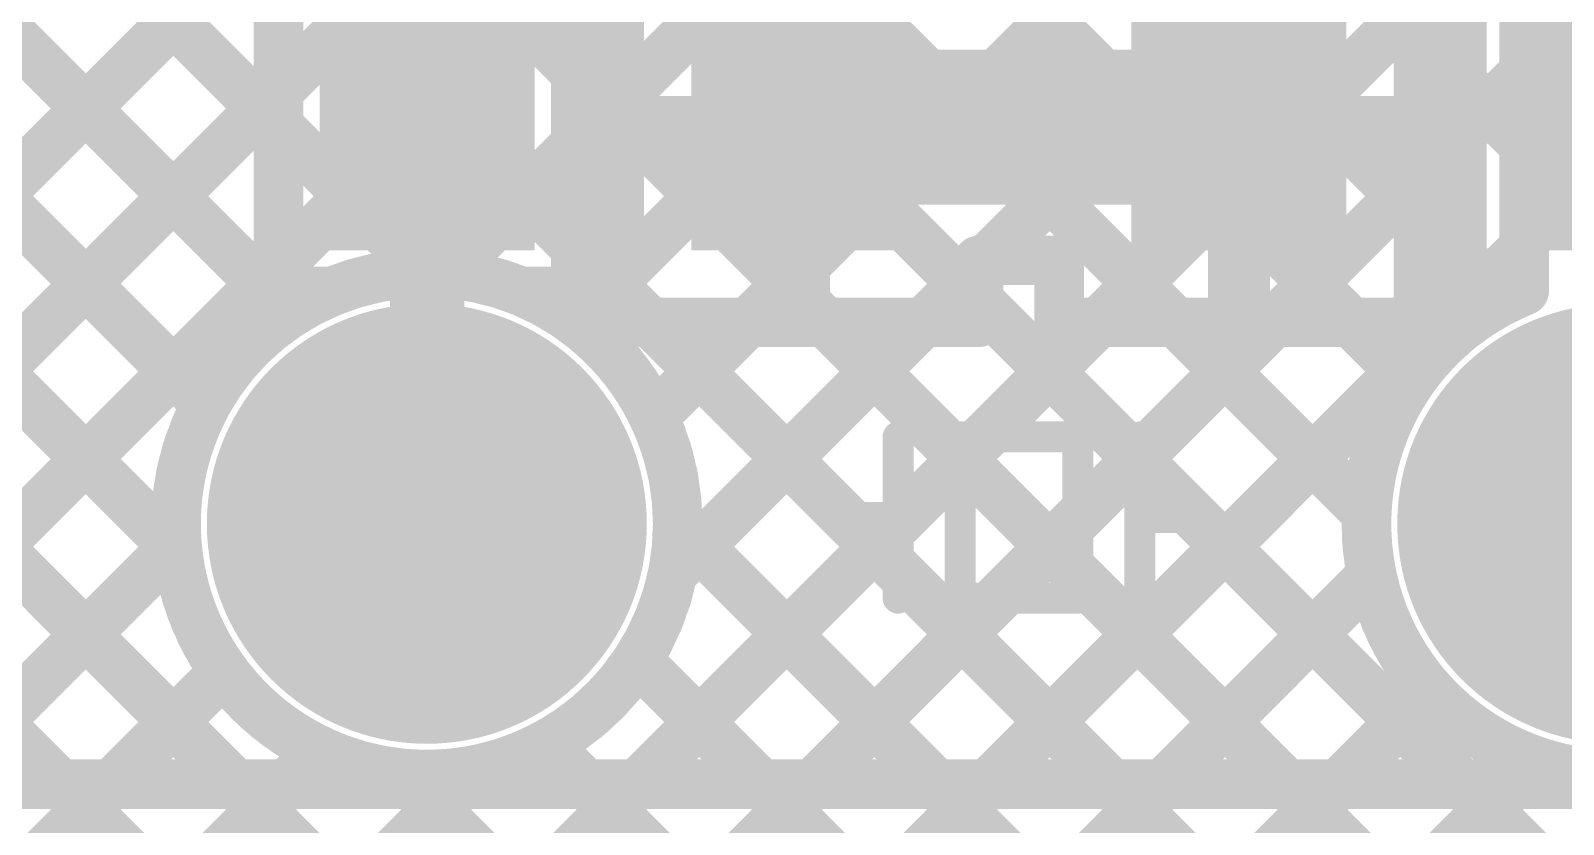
# Model space of a CAD drawing. Header units: millimetres. Extents: x -0.01 to 3.73, y -0.01 to 3.05.
# Drawn here: x 1.14 to 1.3874, y 1.6685 to 1.7966 of the extents above; entities that cross this region are included whole.
import ezdxf

# ---------------------------------------------------------------- set-up
doc = ezdxf.new("R2010")
doc.units = ezdxf.units.MM
doc.header["$MEASUREMENT"] = 0
for name, color, linetype in [('BottomLayer', 5, 'Continuous'), ('BottomPaste', 16, 'Continuous'), ('BottomSolder', 6, 'Continuous'), ('MultiLayer', 9, 'Continuous'), ('PadHoleLayer', 156, 'Continuous'), ('TopLayer', 1, 'Continuous'), ('TopOverlay', 2, 'Continuous'), ('TopSolder', 216, 'Continuous')]:
    doc.layers.add(name, color=color, linetype=linetype)

# ---------------------------------------------------------------- blocks, each defined once
blk = doc.blocks.new('HC_49S_2P_4')
at = {"layer": 'BottomLayer'}
h = blk.add_hatch(color=5, dxfattribs=at)
edge = h.paths.add_edge_path()
edge.add_arc((-0.09606, 0), 0.0315, 0, 360)
h = blk.add_hatch(color=5, dxfattribs=at)
edge = h.paths.add_edge_path()
edge.add_arc((0.09606, 0), 0.0315, 0, 360)
at = {"layer": 'BottomSolder'}
h = blk.add_hatch(color=6, dxfattribs=at)
edge = h.paths.add_edge_path()
edge.add_arc((-0.09606, 0), 0.0355, 0, 360)
h = blk.add_hatch(color=6, dxfattribs=at)
edge = h.paths.add_edge_path()
edge.add_arc((0.09606, 0), 0.0355, 0, 360)
at = {"layer": 'MultiLayer'}
h = blk.add_hatch(color=9, dxfattribs=at)
edge = h.paths.add_edge_path()
edge.add_arc((-0.09606, 0), 0.0315, 0, 360)
h = blk.add_hatch(color=9, dxfattribs=at)
edge = h.paths.add_edge_path()
edge.add_arc((0.09606, 0), 0.0315, 0, 360)
at = {"layer": 'PadHoleLayer'}
h = blk.add_hatch(color=156, dxfattribs=at)
edge = h.paths.add_edge_path()
edge.add_arc((-0.09606, 0), 0.01772, 0, 360)
h = blk.add_hatch(color=156, dxfattribs=at)
edge = h.paths.add_edge_path()
edge.add_arc((0.09606, 0), 0.01772, 0, 360)
at = {"layer": 'TopLayer'}
h = blk.add_hatch(color=1, dxfattribs=at)
edge = h.paths.add_edge_path()
edge.add_arc((-0.09606, 0), 0.0315, 0, 360)
h = blk.add_hatch(color=1, dxfattribs=at)
edge = h.paths.add_edge_path()
edge.add_arc((0.09606, 0), 0.0315, 0, 360)
at = {"layer": 'TopSolder'}
h = blk.add_hatch(color=216, dxfattribs=at)
edge = h.paths.add_edge_path()
edge.add_arc((-0.09606, 0), 0.0355, 0, 360)
h = blk.add_hatch(color=216, dxfattribs=at)
edge = h.paths.add_edge_path()
edge.add_arc((0.09606, 0), 0.0355, 0, 360)
at = {"layer": 'TopOverlay', "const_width": 0.005}
for points in [[(0.155, 0.095, -0.384798), (0.22276, 0.01301)], [(0.22276, -0.01301, -0.384798), (0.155, -0.095)]]:
    blk.add_lwpolyline(points, format="xyb", dxfattribs=at)
for points in [[(-0.019, 0.012), (-0.019, -0.014)], [(0.01, 0.012), (-0.009, 0.012)], [(-0.009, 0.012), (-0.009, -0.014)], [(0.01, 0.012), (0.01, -0.014)], [(0.02, 0.012), (0.02, -0.014)], [(-0.019, -0.001), (-0.029, -0.001)], [(0.03, -0.001), (0.02, -0.001)], [(0.01, -0.014), (-0.009, -0.014)]]:
    blk.add_lwpolyline(points, dxfattribs=at)
at = {"layer": 'TopOverlay', "const_width": 0.0025}
for points in [[(-0.02025, 0.012, 1), (-0.01775, 0.012, 1)], [(-0.01025, 0.012, 1), (-0.00775, 0.012, 1)], [(-0.01025, 0.012, 1), (-0.00775, 0.012, 1)], [(0.00875, 0.012, 1), (0.01125, 0.012, 1)], [(0.00875, 0.012, 1), (0.01125, 0.012, 1)], [(0.01875, 0.012, 1), (0.02125, 0.012, 1)], [(-0.03025, -0.001, 1), (-0.02775, -0.001, 1)], [(-0.02025, -0.001, 1), (-0.01775, -0.001, 1)], [(0.01875, -0.001, 1), (0.02125, -0.001, 1)], [(0.02875, -0.001, 1), (0.03125, -0.001, 1)], [(-0.02025, -0.014, 1), (-0.01775, -0.014, 1)], [(-0.01025, -0.014, 1), (-0.00775, -0.014, 1)], [(-0.01025, -0.014, 1), (-0.00775, -0.014, 1)], [(0.00875, -0.014, 1), (0.01125, -0.014, 1)], [(0.00875, -0.014, 1), (0.01125, -0.014, 1)], [(0.01875, -0.014, 1), (0.02125, -0.014, 1)]]:
    blk.add_lwpolyline(points, format="xyb", close=True, dxfattribs=at)
blk = doc.blocks.new('C___0603_B_158')
at = {"layer": 'BottomLayer'}
for points in [[(-0.045, -0.0175), (-0.045, 0.0175), (-0.015, 0.0175), (-0.015, -0.0175)], [(0.015, -0.0175), (0.015, 0.0175), (0.045, 0.0175), (0.045, -0.0175)]]:
    blk.add_hatch(color=5, dxfattribs=at).paths.add_polyline_path(points)
at = {"layer": 'BottomPaste'}
for points in [[(-0.045, -0.0175), (-0.045, 0.0175), (-0.015, 0.0175), (-0.015, -0.0175)], [(0.015, -0.0175), (0.015, 0.0175), (0.045, 0.0175), (0.045, -0.0175)]]:
    blk.add_hatch(color=16, dxfattribs=at).paths.add_polyline_path(points)
at = {"layer": 'BottomSolder'}
for points in [[(-0.04736, -0.01986), (-0.04736, 0.01986), (-0.01264, 0.01986), (-0.01264, -0.01986)], [(0.01264, -0.01986), (0.01264, 0.01986), (0.04736, 0.01986), (0.04736, -0.01986)]]:
    blk.add_hatch(color=6, dxfattribs=at).paths.add_polyline_path(points)
blk = doc.blocks.new('C___0603_B_159')
at = {"layer": 'BottomLayer'}
for points in [[(-0.045, -0.0175), (-0.045, 0.0175), (-0.015, 0.0175), (-0.015, -0.0175)], [(0.015, -0.0175), (0.015, 0.0175), (0.045, 0.0175), (0.045, -0.0175)]]:
    blk.add_hatch(color=5, dxfattribs=at).paths.add_polyline_path(points)
at = {"layer": 'BottomPaste'}
for points in [[(-0.045, -0.0175), (-0.045, 0.0175), (-0.015, 0.0175), (-0.015, -0.0175)], [(0.015, -0.0175), (0.015, 0.0175), (0.045, 0.0175), (0.045, -0.0175)]]:
    blk.add_hatch(color=16, dxfattribs=at).paths.add_polyline_path(points)
at = {"layer": 'BottomSolder'}
for points in [[(-0.04736, -0.01986), (-0.04736, 0.01986), (-0.01264, 0.01986), (-0.01264, -0.01986)], [(0.01264, -0.01986), (0.01264, 0.01986), (0.04736, 0.01986), (0.04736, -0.01986)]]:
    blk.add_hatch(color=6, dxfattribs=at).paths.add_polyline_path(points)

msp = doc.modelspace()

# ---------------------------------------------------------------- linework, layer by layer
at = {"layer": 'BottomLayer'}
for points, const_width in [([(0.944, 1.87576), (1.14476, 1.675)], 0.008), ([(1.203, 1.782), (1.203, 1.872)], 0.012), ([(1.03691, 1.7003), (1.188, 1.85139)], 0.008), ([(1.117, 1.84418), (1.18, 1.78118)], 0.008), ([(1.2665, 1.7835), (1.2665, 1.8245)], 0.025), ([(1.05105, 1.68616), (1.188, 1.82311)], 0.008), ([(1.235, 1.7495), (1.235, 1.8125)], 0.008), ([(1.364, 1.7495), (1.364, 1.8125)], 0.008), ([(1.12214, 1.81076), (1.18191, 1.75098)], 0.008), ([(1.335, 1.781), (1.335, 1.8085)], 0.01), ([(1.18, 1.7545), (1.18, 1.8075)], 0.008), ([(1.228, 1.7545), (1.228, 1.8075)], 0.008), ([(1.371, 1.7545), (1.371, 1.8075)], 0.008), ([(1.07562, 1.80071), (1.16367, 1.71265)], 0.008), ([(1.10841, 1.7962), (1.16833, 1.73629)], 0.008), ([(1.364, 1.79517), (1.371, 1.78817)], 0.008), ([(1.264, 1.781), (1.2665, 1.7835)], 0.025), ([(1.228, 1.78975), (1.235, 1.78275)], 0.008), ([(1.264, 1.781), (1.335, 1.781)], 0.025), ([(1.05878, 1.78927), (1.17304, 1.675)], 0.008), ([(1.06818, 1.675), (1.18, 1.78682)], 0.008), ([(1.228, 1.77825), (1.235, 1.78525)], 0.008), ([(1.203, 1.782), (1.204, 1.781)], 0.012), ([(1.20397, 1.78097), (1.204, 1.781)], 0.012), ([(1.20397, 1.71703), (1.20397, 1.78097)], 0.012), ([(1.239, 1.781), (1.264, 1.781)], 0.01), ([(1.264, 1.7535), (1.264, 1.781)], 0.01), ([(1.335, 1.781), (1.36, 1.781)], 0.01), ([(1.335, 1.7535), (1.335, 1.781)], 0.01), ([(1.364, 1.77283), (1.371, 1.77983)], 0.008), ([(1.364, 1.76689), (1.371, 1.75989)], 0.008), ([(1.228, 1.76147), (1.235, 1.75447)], 0.008), ([(1.09646, 1.675), (1.18, 1.75854)], 0.008), ([(1.293, 1.7495), (1.293, 1.7595)], 0.008), ([(1.293, 1.7595), (1.306, 1.7595)], 0.008), ([(1.306, 1.7495), (1.306, 1.7595)], 0.008), ([(1.22777, 1.74974), (1.235, 1.75697)], 0.008), ([(1.18, 1.7545), (1.18865, 1.7545)], 0.008), ([(1.21922, 1.7545), (1.228, 1.7545)], 0.008), ([(1.235, 1.75447), (1.23997, 1.7495)], 0.008), ([(1.293, 1.75303), (1.37103, 1.675)], 0.008), ([(1.29445, 1.675), (1.37395, 1.7545)], 0.008), ([(1.371, 1.7545), (1.38053, 1.7545)], 0.008), ([(1.235, 1.7495), (1.293, 1.7495)], 0.008), ([(1.23788, 1.675), (1.31238, 1.7495)], 0.008), ([(1.23997, 1.7495), (1.31447, 1.675)], 0.008), ([(1.24057, 1.73426), (1.25581, 1.7495)], 0.008), ([(1.24364, 1.70905), (1.2841, 1.7495)], 0.008), ([(1.26617, 1.675), (1.34067, 1.7495)], 0.008), ([(1.26825, 1.7495), (1.34275, 1.675)], 0.008), ([(1.306, 1.7495), (1.364, 1.7495)], 0.008), ([(1.32482, 1.7495), (1.3556, 1.71872)], 0.008), ([(1.3531, 1.7495), (1.36268, 1.73992)], 0.008), ([(1.20394, 1.717), (1.20397, 1.71703)], 0.012), ([(1.20394, 1.71), (1.20394, 1.717)], 0.012), ([(1.24443, 1.71675), (1.28618, 1.675)], 0.008), ([(1.12475, 1.675), (1.16357, 1.71382)], 0.008), ([(1.32274, 1.675), (1.35643, 1.70869)], 0.008), ([(1.15303, 1.675), (1.1712, 1.69317)], 0.008), ([(1.23792, 1.69498), (1.2579, 1.675)], 0.008), ([(1.35102, 1.675), (1.36595, 1.68993)], 0.008), ([(1.22322, 1.68139), (1.22961, 1.675)], 0.008), ([(1.18131, 1.675), (1.18668, 1.68037)], 0.008), ([(1.3793, 1.675), (1.38298, 1.67868)], 0.008), ([(1.2096, 1.675), (1.21189, 1.67729)], 0.008), ([(1.06221, 1.675), (1.448, 1.675)], 0.008)]:
    msp.add_lwpolyline(points, dxfattribs=dict(at, const_width=const_width))
for points, const_width in [([(1.362, 1.79517, 1), (1.366, 1.79517, 1)], 0.004), ([(1.26025, 1.7835, 1), (1.27275, 1.7835, 1)], 0.0125), ([(1.26025, 1.7835, 1), (1.27275, 1.7835, 1)], 0.0125), ([(1.226, 1.78975, 1), (1.23, 1.78975, 1)], 0.004), ([(1.25775, 1.781, 1), (1.27025, 1.781, 1)], 0.0125), ([(1.25775, 1.781, 1), (1.27025, 1.781, 1)], 0.0125), ([(1.32875, 1.781, 1), (1.34125, 1.781, 1)], 0.0125), ([(1.369, 1.78817, 1), (1.373, 1.78817, 1)], 0.004), ([(1.178, 1.78682, 1), (1.182, 1.78682, 1)], 0.004), ([(1.233, 1.78525, 1), (1.237, 1.78525, 1)], 0.004), ([(1.2, 1.782, 1), (1.206, 1.782, 1)], 0.006), ([(1.2, 1.782, 1), (1.206, 1.782, 1)], 0.006), ([(1.20097, 1.78097, 1), (1.20697, 1.78097, 1)], 0.006), ([(1.20097, 1.78097, 1), (1.20697, 1.78097, 1)], 0.006), ([(1.201, 1.781, 1), (1.207, 1.781, 1)], 0.006), ([(1.201, 1.781, 1), (1.207, 1.781, 1)], 0.006), ([(1.233, 1.78275, 1), (1.237, 1.78275, 1)], 0.004), ([(1.2365, 1.781, 1), (1.2415, 1.781, 1)], 0.005), ([(1.2615, 1.781, 1), (1.2665, 1.781, 1)], 0.005), ([(1.2615, 1.781, 1), (1.2665, 1.781, 1)], 0.005), ([(1.3325, 1.781, 1), (1.3375, 1.781, 1)], 0.005), ([(1.3325, 1.781, 1), (1.3375, 1.781, 1)], 0.005), ([(1.3325, 1.781, 1), (1.3375, 1.781, 1)], 0.005), ([(1.3575, 1.781, 1), (1.3625, 1.781, 1)], 0.005), ([(1.178, 1.78118, 1), (1.182, 1.78118, 1)], 0.004), ([(1.369, 1.77983, 1), (1.373, 1.77983, 1)], 0.004), ([(1.226, 1.77825, 1), (1.23, 1.77825, 1)], 0.004), ([(1.362, 1.77283, 1), (1.366, 1.77283, 1)], 0.004), ([(1.362, 1.76689, 1), (1.366, 1.76689, 1)], 0.004), ([(1.226, 1.76147, 1), (1.23, 1.76147, 1)], 0.004), ([(1.369, 1.75989, 1), (1.373, 1.75989, 1)], 0.004), ([(1.178, 1.75854, 1), (1.182, 1.75854, 1)], 0.004), ([(1.291, 1.7595, 1), (1.295, 1.7595, 1)], 0.004), ([(1.291, 1.7595, 1), (1.295, 1.7595, 1)], 0.004), ([(1.304, 1.7595, 1), (1.308, 1.7595, 1)], 0.004), ([(1.304, 1.7595, 1), (1.308, 1.7595, 1)], 0.004), ([(1.233, 1.75697, 1), (1.237, 1.75697, 1)], 0.004), ([(1.178, 1.7545, 1), (1.182, 1.7545, 1)], 0.004), ([(1.178, 1.7545, 1), (1.182, 1.7545, 1)], 0.004), ([(1.18665, 1.7545, 1), (1.19065, 1.7545, 1)], 0.004), ([(1.18665, 1.7545, 1), (1.19065, 1.7545, 1)], 0.004), ([(1.21722, 1.7545, 1), (1.22122, 1.7545, 1)], 0.004), ([(1.21722, 1.7545, 1), (1.22122, 1.7545, 1)], 0.004), ([(1.226, 1.7545, 1), (1.23, 1.7545, 1)], 0.004), ([(1.226, 1.7545, 1), (1.23, 1.7545, 1)], 0.004), ([(1.233, 1.75447, 1), (1.237, 1.75447, 1)], 0.004), ([(1.233, 1.75447, 1), (1.237, 1.75447, 1)], 0.004), ([(1.2615, 1.7535, 1), (1.2665, 1.7535, 1)], 0.005), ([(1.291, 1.75303, 1), (1.295, 1.75303, 1)], 0.004), ([(1.3325, 1.7535, 1), (1.3375, 1.7535, 1)], 0.005), ([(1.369, 1.7545, 1), (1.373, 1.7545, 1)], 0.004), ([(1.369, 1.7545, 1), (1.373, 1.7545, 1)], 0.004), ([(1.37195, 1.7545, 1), (1.37595, 1.7545, 1)], 0.004), ([(1.37853, 1.7545, 1), (1.38253, 1.7545, 1)], 0.004), ([(1.37853, 1.7544, 1), (1.38253, 1.7544, 1)], 0.004), ([(1.17991, 1.75098, 1), (1.18391, 1.75098, 1)], 0.004), ([(1.22577, 1.74974, 1), (1.22977, 1.74974, 1)], 0.004), ([(1.233, 1.7495, 1), (1.237, 1.7495, 1)], 0.004), ([(1.233, 1.7495, 1), (1.237, 1.7495, 1)], 0.004), ([(1.23797, 1.7495, 1), (1.24197, 1.7495, 1)], 0.004), ([(1.23797, 1.7495, 1), (1.24197, 1.7495, 1)], 0.004), ([(1.25381, 1.7495, 1), (1.25781, 1.7495, 1)], 0.004), ([(1.26625, 1.7495, 1), (1.27025, 1.7495, 1)], 0.004), ([(1.2821, 1.7495, 1), (1.2861, 1.7495, 1)], 0.004), ([(1.291, 1.7495, 1), (1.295, 1.7495, 1)], 0.004), ([(1.291, 1.7495, 1), (1.295, 1.7495, 1)], 0.004), ([(1.304, 1.7495, 1), (1.308, 1.7495, 1)], 0.004), ([(1.304, 1.7495, 1), (1.308, 1.7495, 1)], 0.004), ([(1.31038, 1.7495, 1), (1.31438, 1.7495, 1)], 0.004), ([(1.32282, 1.7495, 1), (1.32682, 1.7495, 1)], 0.004), ([(1.33867, 1.7495, 1), (1.34267, 1.7495, 1)], 0.004), ([(1.3511, 1.7495, 1), (1.3551, 1.7495, 1)], 0.004), ([(1.362, 1.7495, 1), (1.366, 1.7495, 1)], 0.004), ([(1.362, 1.7495, 1), (1.366, 1.7495, 1)], 0.004), ([(1.36068, 1.73992, 1), (1.36468, 1.73992, 1)], 0.004), ([(1.16633, 1.73629, 1), (1.17033, 1.73629, 1)], 0.004), ([(1.23857, 1.73426, 1), (1.24257, 1.73426, 1)], 0.004), ([(1.20094, 1.717, 1), (1.20694, 1.717, 1)], 0.006), ([(1.20094, 1.717, 1), (1.20694, 1.717, 1)], 0.006), ([(1.20097, 1.71703, 1), (1.20697, 1.71703, 1)], 0.006), ([(1.20097, 1.71703, 1), (1.20697, 1.71703, 1)], 0.006), ([(1.3536, 1.71872, 1), (1.3576, 1.71872, 1)], 0.004), ([(1.24243, 1.717, 1), (1.24643, 1.717, 1)], 0.004), ([(1.24243, 1.717, 1), (1.24643, 1.717, 1)], 0.004), ([(1.24243, 1.71675, 1), (1.24643, 1.71675, 1)], 0.004), ([(1.16157, 1.71382, 1), (1.16557, 1.71382, 1)], 0.004), ([(1.16167, 1.71265, 1), (1.16567, 1.71265, 1)], 0.004), ([(1.20094, 1.71, 1), (1.20694, 1.71, 1)], 0.006), ([(1.24164, 1.70905, 1), (1.24564, 1.70905, 1)], 0.004), ([(1.35443, 1.70869, 1), (1.35843, 1.70869, 1)], 0.004), ([(1.1692, 1.69317, 1), (1.1732, 1.69317, 1)], 0.004), ([(1.23592, 1.69498, 1), (1.23992, 1.69498, 1)], 0.004), ([(1.36395, 1.68993, 1), (1.36795, 1.68993, 1)], 0.004), ([(1.22122, 1.68139, 1), (1.22522, 1.68139, 1)], 0.004), ([(1.18468, 1.68037, 1), (1.18868, 1.68037, 1)], 0.004), ([(1.38098, 1.67868, 1), (1.38498, 1.67868, 1)], 0.004), ([(1.20989, 1.67729, 1), (1.21389, 1.67729, 1)], 0.004), ([(1.14276, 1.675, 1), (1.14676, 1.675, 1)], 0.004), ([(1.15103, 1.675, 1), (1.15503, 1.675, 1)], 0.004), ([(1.17104, 1.675, 1), (1.17504, 1.675, 1)], 0.004), ([(1.17931, 1.675, 1), (1.18331, 1.675, 1)], 0.004), ([(1.2076, 1.675, 1), (1.2116, 1.675, 1)], 0.004), ([(1.22761, 1.675, 1), (1.23161, 1.675, 1)], 0.004), ([(1.23588, 1.675, 1), (1.23988, 1.675, 1)], 0.004), ([(1.2559, 1.675, 1), (1.2599, 1.675, 1)], 0.004), ([(1.26417, 1.675, 1), (1.26817, 1.675, 1)], 0.004), ([(1.28418, 1.675, 1), (1.28818, 1.675, 1)], 0.004), ([(1.29245, 1.675, 1), (1.29645, 1.675, 1)], 0.004), ([(1.31247, 1.675, 1), (1.31647, 1.675, 1)], 0.004), ([(1.32074, 1.675, 1), (1.32474, 1.675, 1)], 0.004), ([(1.34075, 1.675, 1), (1.34475, 1.675, 1)], 0.004), ([(1.34902, 1.675, 1), (1.35302, 1.675, 1)], 0.004), ([(1.36903, 1.675, 1), (1.37303, 1.675, 1)], 0.004), ([(1.3773, 1.675, 1), (1.3813, 1.675, 1)], 0.004)]:
    msp.add_lwpolyline(points, format="xyb", close=True, dxfattribs=dict(at, const_width=const_width))
at = {"layer": 'BottomLayer', "const_width": 0.008}
for points in [[(1.24443, 1.717, -1.877206), (1.18865, 1.7545)], [(1.21922, 1.7545, -0.304881), (1.24443, 1.717)], [(1.43656, 1.717, -1.869837), (1.38053, 1.7544)]]:
    msp.add_lwpolyline(points, format="xyb", dxfattribs=at)
at = {"layer": 'TopLayer', "const_width": 0.008}
for points in [[(1.24057, 1.73426), (1.35858, 1.85227)], [(1.38106, 1.75462), (1.38106, 1.85227)], [(1.24364, 1.70905), (1.38106, 1.84646)], [(1.31469, 1.84448), (1.38106, 1.77811)], [(0.922, 1.50054), (1.26364, 1.84218)], [(1.154, 1.83547), (1.42347, 1.566)], [(1.12768, 1.8335), (1.20369, 1.7575)], [(1.117, 1.78039), (1.1662, 1.82959)], [(1.24377, 1.83055), (1.3556, 1.71872)], [(1.20712, 1.75737), (1.27504, 1.82529)], [(1.22777, 1.74974), (1.30409, 1.82606)], [(1.30452, 1.82637), (1.37776, 1.75313)], [(1.01534, 1.62216), (1.21618, 1.823)], [(1.117, 1.75211), (1.18789, 1.823)], [(1.19475, 1.823), (1.45175, 1.566)], [(1.22303, 1.823), (1.49377, 1.55227)], [(1.27967, 1.82293), (1.36268, 1.73992)], [(1.06188, 1.499), (1.38106, 1.81818)], [(1.12214, 1.81076), (1.18191, 1.75098)], [(1.09017, 1.499), (1.38106, 1.7899)], [(1.117, 1.78761), (1.16833, 1.73629)], [(1.11845, 1.499), (1.38106, 1.76161)], [(1.117, 1.75933), (1.16367, 1.71265)], [(1.11612, 1.73193), (1.34904, 1.499)], [(1.10299, 1.71677), (1.32076, 1.499)], [(1.24443, 1.71675), (1.40584, 1.55534)], [(0.94875, 1.499), (1.16357, 1.71382)], [(1.14674, 1.499), (1.35643, 1.70869)], [(0.97703, 1.499), (1.1712, 1.69317)], [(1.23792, 1.69498), (1.397, 1.5359)], [(1.17502, 1.499), (1.36595, 1.68993)], [(1.22322, 1.68139), (1.397, 1.50761)], [(1.00531, 1.499), (1.18668, 1.68037)], [(1.2033, 1.499), (1.38298, 1.67868)], [(1.0336, 1.499), (1.21189, 1.67729)], [(1.19959, 1.67674), (1.37733, 1.499)]]:
    msp.add_lwpolyline(points, dxfattribs=at)
at = {"layer": 'TopLayer'}
for points, const_width in [([(1.37906, 1.7899, 1), (1.38306, 1.7899, 1)], 0.004), ([(1.37906, 1.77811, 1), (1.38306, 1.77811, 1)], 0.004), ([(1.37906, 1.76161, 1), (1.38306, 1.76161, 1)], 0.004), ([(1.24443, 1.717, 1), (1.16344, 1.717, 1)], 0.008), ([(1.20169, 1.7575, 1), (1.20569, 1.7575, 1)], 0.004), ([(1.20512, 1.75737, 1), (1.20912, 1.75737, 1)], 0.004), ([(1.37576, 1.75313, 1), (1.37976, 1.75313, 1)], 0.004), ([(1.37906, 1.75462, 1), (1.38306, 1.75462, 1)], 0.004), ([(1.37906, 1.75462, 1), (1.38306, 1.75462, 1)], 0.004), ([(1.17991, 1.75098, 1), (1.18391, 1.75098, 1)], 0.004), ([(1.22577, 1.74974, 1), (1.22977, 1.74974, 1)], 0.004), ([(1.36068, 1.73992, 1), (1.36468, 1.73992, 1)], 0.004), ([(1.16633, 1.73629, 1), (1.17033, 1.73629, 1)], 0.004), ([(1.23857, 1.73426, 1), (1.24257, 1.73426, 1)], 0.004), ([(1.3536, 1.71872, 1), (1.3576, 1.71872, 1)], 0.004), ([(1.16144, 1.717, 1), (1.16544, 1.717, 1)], 0.004), ([(1.24243, 1.717, 1), (1.24643, 1.717, 1)], 0.004), ([(1.24243, 1.71675, 1), (1.24643, 1.71675, 1)], 0.004), ([(1.16157, 1.71382, 1), (1.16557, 1.71382, 1)], 0.004), ([(1.16167, 1.71265, 1), (1.16567, 1.71265, 1)], 0.004), ([(1.24164, 1.70905, 1), (1.24564, 1.70905, 1)], 0.004), ([(1.35443, 1.70869, 1), (1.35843, 1.70869, 1)], 0.004), ([(1.1692, 1.69317, 1), (1.1732, 1.69317, 1)], 0.004), ([(1.23592, 1.69498, 1), (1.23992, 1.69498, 1)], 0.004), ([(1.36395, 1.68993, 1), (1.36795, 1.68993, 1)], 0.004), ([(1.22122, 1.68139, 1), (1.22522, 1.68139, 1)], 0.004), ([(1.18468, 1.68037, 1), (1.18868, 1.68037, 1)], 0.004), ([(1.38098, 1.67868, 1), (1.38498, 1.67868, 1)], 0.004), ([(1.19759, 1.67674, 1), (1.20159, 1.67674, 1)], 0.004), ([(1.20989, 1.67729, 1), (1.21389, 1.67729, 1)], 0.004)]:
    msp.add_lwpolyline(points, format="xyb", close=True, dxfattribs=dict(at, const_width=const_width))
at = {"layer": 'TopLayer', "const_width": 0.008}
msp.add_lwpolyline([(1.43656, 1.717, -1.885872), (1.38106, 1.75462)], format="xyb", dxfattribs=at)

# ---------------------------------------------------------------- block references
at = {"rotation": 180}
for name, p in [('HC_49S_2P_4', (1.3, 1.717)), ('C___0603_B_158', (1.234, 1.781))]:
    msp.add_blockref(name, p, dxfattribs=at)
msp.add_blockref('C___0603_B_159', (1.365, 1.781))

doc.saveas('drawing.dxf')
